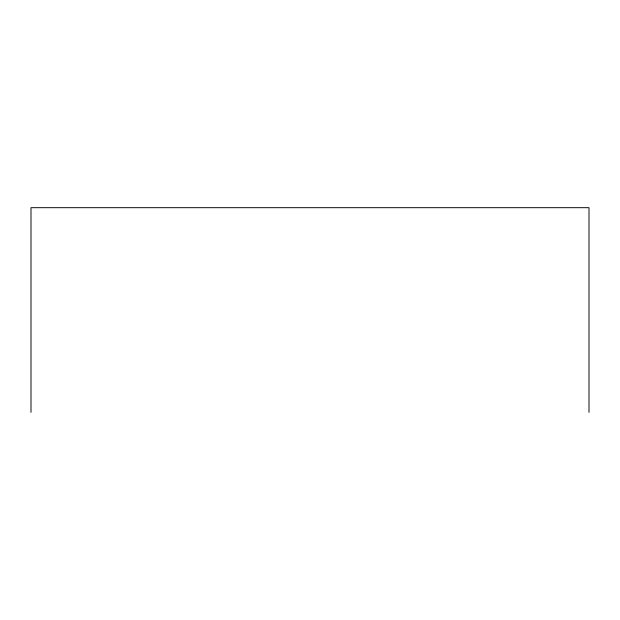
<?xml version="1.0" encoding="UTF-8"?>
<svg xmlns="http://www.w3.org/2000/svg" width="620" height="620" viewBox="0 0 620 620"><rect width="100%" height="100%" fill="white"/><g stroke="black" fill="none" stroke-linecap="round" stroke-linejoin="round"><path stroke-width="0.93" d="M589 412.315L589 207.685L31 207.685L31 412.315"/></g></svg>
